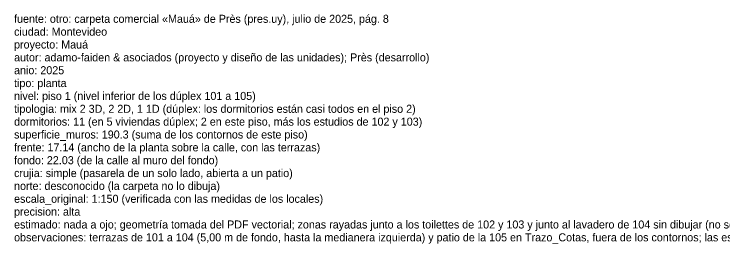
# Model space of a CAD drawing. Header units: metres. Extents: x 0 to 91.3, y 0 to 17.1.
# Drawn here: x 23.53 to 45.66, y 6.14 to 13.29 of the extents above; entities that cross this region are included whole.
import ezdxf

# ---------------------------------------------------------------- set-up
doc = ezdxf.new("R2010")
doc.units = ezdxf.units.M
doc.layers.add('Trazo_Datos', color=7, linetype='Continuous')

msp = doc.modelspace()

# ---------------------------------------------------------------- texts
at = {"layer": 'Trazo_Datos'}
for s, p in [('fuente: otro: carpeta comercial «Mauá» de Près (pres.uy), julio de 2025, pág. 8', (23.53, 13.02)), ('ciudad: Montevideo', (23.53, 12.62)), ('proyecto: Mauá', (23.53, 12.22)), ('autor: adamo-faiden & asociados (proyecto y diseño de las unidades); Près (desarrollo)', (23.53, 11.82)), ('anio: 2025', (23.53, 11.42)), ('tipo: planta', (23.53, 11.02)), ('nivel: piso 1 (nivel inferior de los dúplex 101 a 105)', (23.53, 10.62)), ('tipologia: mix 2 3D, 2 2D, 1 1D (dúplex: los dormitorios están casi todos en el piso 2)', (23.53, 10.22)), ('dormitorios: 11 (en 5 viviendas dúplex; 2 en este piso, más los estudios de 102 y 103)', (23.53, 9.82)), ('superficie_muros: 190.3 (suma de los contornos de este piso)', (23.53, 9.42)), ('frente: 17.14 (ancho de la planta sobre la calle, con las terrazas)', (23.53, 9.02)), ('fondo: 22.03 (de la calle al muro del fondo)', (23.53, 8.62)), ('crujia: simple (pasarela de un solo lado, abierta a un patio)', (23.53, 8.22)), ('norte: desconocido (la carpeta no lo dibuja)', (23.53, 7.82)), ('escala_original: 1:150 (verificada con las medidas de los locales)', (23.53, 7.42)), ('precision: alta', (23.53, 7.02)), ('estimado: nada a ojo; geometría tomada del PDF vectorial; zonas rayadas junto a los toilettes de 102 y 103 y junto al lavadero de 104 sin dibujar (no se sabe qué son: posible depósito bajo la escalera); Estar, Comedor y Cocina integrada son un mismo ambiente: sus límites (sin muro) se trazaron según el amueblamiento de la ficha, por eso el comedor puede no tocar la fachada; el equipamiento es el de la ficha de la unidad (1:100) calzada sobre la planta', (23.53, 6.62)), ('observaciones: terrazas de 101 a 104 (5,00 m de fondo, hasta la medianera izquierda) y patio de la 105 en Trazo_Cotas, fuera de los contornos; las escaleras interiores de los dúplex van como Pasillo; el piso 1 llega a 22,0 m de la calle, los de arriba vuelan hasta 23,3', (23.53, 6.22))]:
    msp.add_text(s, height=0.25, dxfattribs=at).set_placement(p)

doc.saveas('drawing.dxf')
